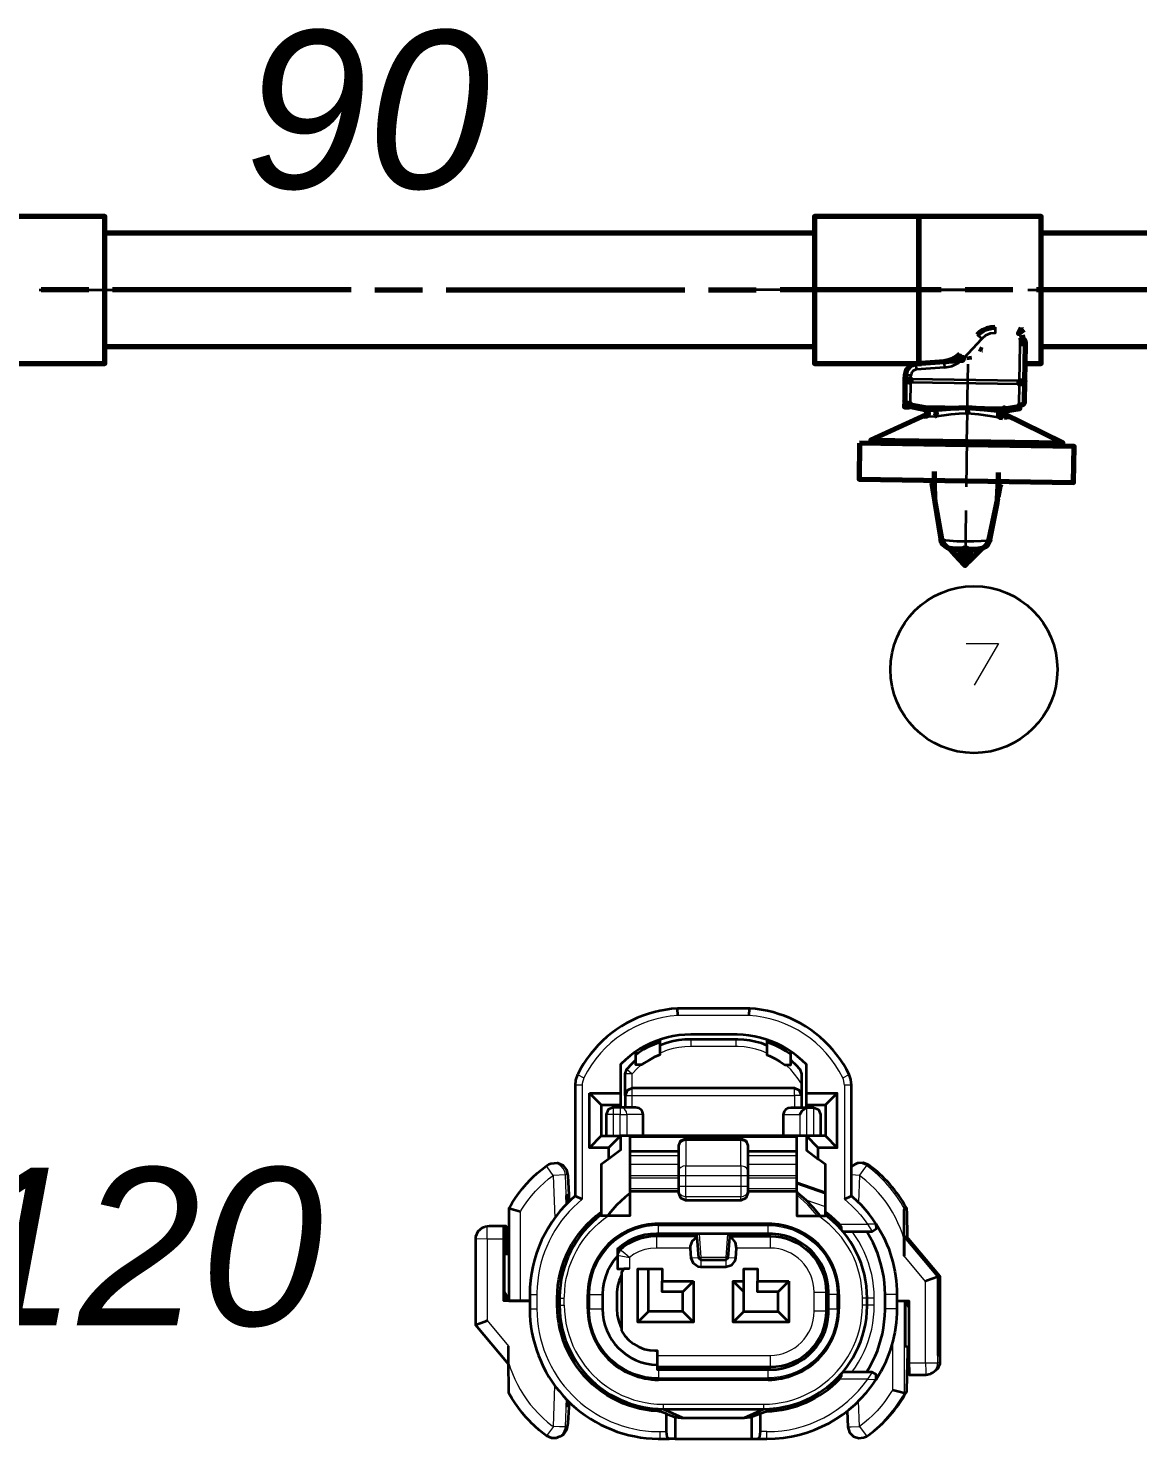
# Model space of a CAD drawing. Header units: millimetres. Extents: x 0 to 174, y 0 to 33.
# Drawn here: x 42.714 to 44.546, y 14.93 to 17.259 of the extents above; entities that cross this region are included whole.
import ezdxf

# ---------------------------------------------------------------- set-up
doc = ezdxf.new("R2010")
doc.units = ezdxf.units.MM
doc.layers.add('PDF2_문자', color=7, linetype='Continuous')
doc.layers.add('PDF2_형상', color=157, linetype='Continuous', true_color=0x405f80)
doc.styles.add('PDF LucidaHandwriting Italic', font='ariali.ttf')

msp = doc.modelspace()

# ---------------------------------------------------------------- linework, layer by layer
at = {"layer": 'PDF2_형상', "lineweight": 70}
for points in [[(42.4665, 16.9339), (42.0925, 16.9339), (42.0925, 16.7204), (42.3693, 16.7204), (42.3693, 16.4532), (42.5636, 16.4532), (42.5636, 16.7058), (42.8406, 16.7058), (42.8406, 16.9485), (42.4665, 16.9485), (42.4665, 16.7058)], [(44.3604, 16.7058), (44.3865, 16.7058), (44.3865, 16.9485), (44.185, 16.9485), (44.0125, 16.9485), (44.0125, 16.7058), (44.185, 16.7058), (44.1894, 16.7058)], [(44.0125, 16.921), (42.8406, 16.921)], [(46.2468, 16.921), (44.3865, 16.921)], [(44.2817, 16.7531), (44.2853, 16.7565), (44.291, 16.7604), (44.2972, 16.7633), (44.304, 16.765), (44.3108, 16.7656)], [(44.3581, 16.7617), (44.3494, 16.7553), (44.3542, 16.7647), (44.3543, 16.7649)], [(44.3604, 16.7492), (44.3508, 16.7474)], [(44.3562, 16.7483), (44.3589, 16.7451), (44.3603, 16.7415), (44.3601, 16.7404), (44.3603, 16.7393)], [(42.8406, 16.7335), (44.0125, 16.7335)], [(44.2899, 16.7276), (44.2894, 16.7278), (44.2844, 16.7297)], [(44.3232, 16.6164), (44.3211, 16.6192), (44.3207, 16.6231), (44.3225, 16.6262), (44.3239, 16.6272), (44.3254, 16.6275), (44.3271, 16.6276), (44.3513, 16.6315), (44.3511, 16.6315), (44.351, 16.6318), (44.3501, 16.6343), (44.3497, 16.6363), (44.3529, 16.6365), (44.3576, 16.6382), (44.3594, 16.641), (44.36, 16.6767), (44.361, 16.7357), (44.3603, 16.7415)], [(44.361, 16.7415), (44.3603, 16.7415), (44.3513, 16.7417)], [(44.3865, 16.7335), (46.2468, 16.7335)], [(44.2574, 16.7107), (44.2494, 16.7101), (44.2417, 16.7096), (44.2339, 16.709), (44.2301, 16.7088), (44.2293, 16.7088), (44.2264, 16.7085), (44.1801, 16.7051), (44.1711, 16.7022), (44.1644, 16.6953), (44.1621, 16.6861), (44.1619, 16.6797), (44.1614, 16.644), (44.1613, 16.6342), (44.1693, 16.634)], [(44.2522, 16.721), (44.2468, 16.7161), (44.2406, 16.7122), (44.2336, 16.7097), (44.2264, 16.7085), (44.2372, 16.71), (44.2443, 16.7117), (44.2579, 16.7157), (44.2579, 16.7138), (44.2576, 16.7111), (44.2576, 16.7108), (44.2575, 16.7108), (44.2575, 16.7107)], [(44.2682, 16.7115), (44.2678, 16.7174)], [(44.265, 16.6321), (44.2365, 16.6312), (44.2092, 16.6293), (44.1951, 16.6296), (44.1985, 16.6282), (44.2003, 16.6249), (44.1999, 16.6211), (44.1972, 16.6185), (44.1946, 16.6188), (44.1972, 16.6211), (44.1981, 16.6247), (44.1965, 16.6279), (44.1935, 16.6297), (44.1693, 16.6343), (44.1704, 16.6367), (44.1711, 16.639), (44.1674, 16.6394), (44.1631, 16.6413), (44.1617, 16.6431), (44.1614, 16.644), (44.1619, 16.6407), (44.1636, 16.6378), (44.1661, 16.6356), (44.1693, 16.6343)], [(44.1935, 16.6294), (44.1917, 16.63)], [(44.1932, 16.6296), (44.1933, 16.6294)], [(44.1951, 16.6343), (44.1942, 16.6308), (44.1936, 16.6297), (44.1935, 16.6297), (44.1935, 16.6296), (44.1933, 16.6296)], [(44.1942, 16.6294), (44.1933, 16.6296), (44.1951, 16.6294)], [(44.1951, 16.6344), (44.1951, 16.6308), (44.1951, 16.6296)], [(44.2092, 16.6293), (44.2106, 16.6289), (44.2118, 16.6281), (44.2133, 16.6247), (44.2129, 16.6208), (44.2121, 16.6193), (44.2108, 16.6182)], [(44.3271, 16.6276), (44.3258, 16.631), (44.3254, 16.6324), (44.3254, 16.6275), (44.3207, 16.6276), (44.2933, 16.6304), (44.265, 16.6321), (44.2649, 16.6233)], [(44.1971, 16.6208), (44.1057, 16.5792), (44.1057, 16.5735)], [(44.1931, 16.619), (44.1932, 16.619), (44.1946, 16.6186)], [(44.3207, 16.6276), (44.319, 16.6271), (44.3168, 16.6244), (44.3163, 16.6218), (44.3167, 16.6194), (44.3187, 16.6167), (44.3232, 16.6165)], [(44.4224, 16.5686), (44.4225, 16.5743), (44.3251, 16.6224)], [(44.3258, 16.6167), (44.3335, 16.6179), (44.3339, 16.6181)], [(44.3339, 16.6285), (44.3338, 16.6285), (44.3329, 16.6283), (44.3261, 16.6274)], [(44.3356, 16.629), (44.3338, 16.6285)], [(44.1057, 16.5792), (44.264, 16.5768), (44.4225, 16.5743)], [(44.2101, 16.5272), (44.2103, 16.5054), (44.2104, 16.4837), (44.2111, 16.4774)], [(44.3022, 16.4147), (44.3082, 16.4454), (44.314, 16.4757), (44.3149, 16.4821), (44.3157, 16.5039), (44.3165, 16.5256)], [(44.2061, 16.5082), (44.2096, 16.4868), (44.2111, 16.4774), (44.221, 16.416), (44.221, 16.4158), (44.2211, 16.4157), (44.2215, 16.4156), (44.2228, 16.4153), (44.2104, 16.4837)], [(44.3158, 16.4851), (44.3193, 16.5032), (44.3199, 16.5064)], [(44.3149, 16.4821), (44.3004, 16.4142), (44.3017, 16.4143), (44.3019, 16.4144), (44.3022, 16.4146), (44.3022, 16.4147), (44.3017, 16.4126)], [(44.2339, 16.4007), (44.2397, 16.3997), (44.2357, 16.4001), (44.2315, 16.4017), (44.2281, 16.4039), (44.2251, 16.4068), (44.2228, 16.4101), (44.2214, 16.4139), (44.2208, 16.416)], [(44.2214, 16.4139), (44.2214, 16.4138), (44.2219, 16.4138), (44.2232, 16.4138), (44.2263, 16.4072), (44.2294, 16.4037), (44.2344, 16.4007), (44.2397, 16.3997), (44.2472, 16.3996), (44.2513, 16.3994), (44.2553, 16.3994), (44.2568, 16.3997), (44.2599, 16.4011), (44.2611, 16.4014), (44.2617, 16.4014), (44.2629, 16.4011), (44.266, 16.3996), (44.2674, 16.3992), (44.2756, 16.3992), (44.2829, 16.399), (44.2864, 16.3993), (44.29, 16.4007), (44.2935, 16.4028), (44.2963, 16.4057), (44.2985, 16.409), (44.3, 16.4126), (44.3012, 16.4125), (44.3015, 16.4125), (44.3017, 16.4125), (44.3017, 16.4126), (44.2983, 16.4062), (44.2947, 16.4028), (44.289, 16.3999), (44.2829, 16.399)], [(44.2228, 16.4153), (44.2232, 16.4138)], [(44.2344, 16.4006), (44.2424, 16.3921), (44.254, 16.3796), (44.2553, 16.3782), (44.261, 16.3721), (44.2667, 16.3779)], [(44.2549, 16.3994), (44.2547, 16.391), (44.2535, 16.3857), (44.2538, 16.3817), (44.255, 16.3785), (44.2553, 16.3782)], [(44.2883, 16.3997), (44.2801, 16.3914), (44.2765, 16.3878), (44.2729, 16.3842), (44.2696, 16.3808), (44.2667, 16.3779), (44.2671, 16.3783), (44.2685, 16.3814), (44.2688, 16.3856), (44.2678, 16.3907), (44.2679, 16.3992)], [(44.3004, 16.4142), (44.3, 16.4126)], [(44.2678, 16.3907), (44.2668, 16.3882), (44.2646, 16.3864), (44.2615, 16.3858)]]:
    msp.add_lwpolyline(points, dxfattribs=at)
for points in [[(44.185, 16.7058), (44.185, 16.9485)], [(44.1717, 16.6747), (44.17, 16.6749), (44.1647, 16.6762), (44.1626, 16.6778), (44.1622, 16.6787), (44.1619, 16.6797), (44.1628, 16.6797), (44.1717, 16.6796)], [(44.3503, 16.6768), (44.36, 16.6767), (44.3599, 16.6757), (44.3583, 16.674), (44.3539, 16.6722), (44.3503, 16.6719)], [(44.0868, 16.5738), (44.086, 16.5147), (44.4403, 16.5093), (44.4411, 16.5683)]]:
    msp.add_lwpolyline(points, close=True, dxfattribs=at)
at = {"layer": 'PDF2_형상', "color": 18, "lineweight": 35, "true_color": 0x260000}
for points in [[(42.7322, 16.8272), (42.9685, 16.8272)], [(42.8139, 16.8272), (42.7353, 16.8272)], [(43.2471, 16.8272), (42.8533, 16.8272)], [(43.2864, 16.8272), (43.3651, 16.8272)], [(43.4044, 16.8272), (43.7982, 16.8272)], [(43.8376, 16.8272), (43.9162, 16.8272)], [(44.02, 16.8272), (43.8846, 16.8272)], [(43.9557, 16.8272), (44.3131, 16.8272), (44.1775, 16.8272)], [(44.2071, 16.8272), (44.0571, 16.8272), (44.2218, 16.8272)], [(44.0594, 16.8272), (44.1382, 16.8272)], [(44.3251, 16.8272), (44.2464, 16.8272)], [(44.3399, 16.8272), (44.2611, 16.8272)], [(44.3646, 16.8272), (44.5144, 16.8272)], [(44.7731, 16.8272), (44.3793, 16.8272)], [(44.2647, 16.6203), (44.2661, 16.7044)], [(44.2642, 16.5808), (44.2629, 16.5021)], [(44.2624, 16.4628), (44.261, 16.3786)]]:
    msp.add_lwpolyline(points, dxfattribs=at)
at = {"layer": 'PDF2_형상', "color": 3, "lineweight": 70}
for points in [[(42.8139, 16.8272), (42.7353, 16.8272)], [(43.2471, 16.8272), (42.8533, 16.8272)], [(43.2864, 16.8272), (43.3651, 16.8272)], [(43.4044, 16.8272), (43.7982, 16.8272)], [(43.8376, 16.8272), (43.9162, 16.8272)], [(44.2218, 16.8272), (44.185, 16.8272), (43.9557, 16.8272)], [(44.3399, 16.8272), (44.2613, 16.8272)], [(44.7731, 16.8272), (44.3793, 16.8272)]]:
    msp.add_lwpolyline(points, dxfattribs=at)
at = {"layer": 'PDF2_형상', "lineweight": 35}
for points in [[(44.2522, 16.721), (44.2528, 16.7204), (44.2593, 16.7144), (44.2888, 16.7464), (44.2817, 16.7531)], [(44.3108, 16.7656), (44.3108, 16.7649), (44.3107, 16.756), (44.3107, 16.7558), (44.3026, 16.7549), (44.2951, 16.7517), (44.2888, 16.7464)], [(44.3508, 16.7474), (44.3513, 16.7417), (44.3513, 16.7358)], [(44.361, 16.7357), (44.3513, 16.7358), (44.3503, 16.6768), (44.1717, 16.6796), (44.1718, 16.686), (44.1633, 16.6861), (44.1621, 16.6861)], [(44.2264, 16.7085), (44.2264, 16.7082), (44.2265, 16.7078), (44.2267, 16.7057), (44.2271, 16.6989), (44.1808, 16.6956), (44.1801, 16.7044), (44.1801, 16.7051)], [(44.2271, 16.6989), (44.239, 16.7012), (44.25, 16.7065), (44.2593, 16.7144)], [(44.1808, 16.6956), (44.179, 16.6953), (44.1774, 16.6946), (44.1756, 16.6935), (44.1744, 16.6925), (44.1732, 16.6908), (44.1725, 16.6894), (44.1719, 16.6875), (44.1718, 16.686)], [(44.1972, 16.6185), (44.2108, 16.6182), (44.2383, 16.6218), (44.2515, 16.6229), (44.2649, 16.6233)], [(44.264, 16.571), (44.264, 16.5768), (44.2649, 16.6233), (44.2835, 16.6219), (44.3018, 16.6192), (44.3186, 16.6165)], [(44.3271, 16.6276), (44.3242, 16.626), (44.3226, 16.6228), (44.3233, 16.6192), (44.3258, 16.6167), (44.3232, 16.6164)], [(44.2061, 16.5082), (44.2063, 16.5129)], [(44.2096, 16.4868), (44.21, 16.5128)], [(44.3163, 16.5111), (44.3158, 16.4851)], [(44.32, 16.5111), (44.3199, 16.5064)], [(44.3, 16.4126), (44.2754, 16.4114), (44.2476, 16.4118), (44.2232, 16.4138)], [(44.2535, 16.3857), (44.249, 16.3983), (44.2424, 16.3921)], [(44.2478, 16.3996), (44.249, 16.3983), (44.249, 16.3996)], [(44.2611, 16.4014), (44.2608, 16.3858), (44.2594, 16.3818), (44.2576, 16.38), (44.255, 16.3785)], [(44.2617, 16.4014), (44.2615, 16.3858), (44.2628, 16.3818), (44.2671, 16.3783)], [(44.2801, 16.3914), (44.2737, 16.3979), (44.2688, 16.3856)], [(44.2749, 16.3992), (44.2737, 16.3979), (44.2737, 16.3992)], [(44.2608, 16.3858), (44.2578, 16.3865), (44.2554, 16.3883), (44.2547, 16.391)]]:
    msp.add_lwpolyline(points, dxfattribs=at)
msp.add_lwpolyline([(44.1951, 16.6344), (44.1711, 16.639), (44.1717, 16.6747), (44.3503, 16.6719), (44.3497, 16.6363), (44.3254, 16.6324)], close=True, dxfattribs=at)
at = {"layer": 'PDF2_형상', "color": 18, "lineweight": 13, "true_color": 0x260000}
msp.add_lwpolyline([(44.2629, 16.2431), (44.3163, 16.2431), (44.2762, 16.1742)], dxfattribs=at)
at = {"layer": 'PDF2_형상', "color": 7, "lineweight": 35}
for points in [[(43.7867, 15.6289), (43.7864, 15.6407), (43.7765, 15.6399), (43.7668, 15.6386), (43.7571, 15.6368), (43.7475, 15.6346), (43.7381, 15.6318), (43.7287, 15.6286), (43.7197, 15.625), (43.7107, 15.6208), (43.7021, 15.6162), (43.6936, 15.6113), (43.6853, 15.6058), (43.6774, 15.6), (43.6697, 15.5939), (43.6625, 15.5872), (43.6554, 15.5803), (43.6489, 15.5731), (43.6426, 15.5654), (43.6367, 15.5576), (43.6312, 15.5494), (43.6263, 15.541), (43.6215, 15.5322), (43.6211, 15.5314), (43.6179, 15.5222), (43.6171, 15.514), (43.6171, 15.3311), (43.6289, 15.3256)], [(44.0619, 15.3256), (44.0738, 15.3311), (44.0738, 15.514), (44.0725, 15.5236), (44.0697, 15.5314), (44.0651, 15.5401), (44.0601, 15.5486), (44.0547, 15.5568), (44.0489, 15.5647), (44.0426, 15.5724), (44.0361, 15.5796), (44.0292, 15.5867), (44.0218, 15.5932), (44.0142, 15.5994), (44.0062, 15.6053), (43.9981, 15.6108), (43.9897, 15.6158), (43.981, 15.6204), (43.9721, 15.6246), (43.9629, 15.6283), (43.9536, 15.6315), (43.9442, 15.6343), (43.9347, 15.6367), (43.925, 15.6385), (43.9153, 15.6399), (43.9054, 15.6407), (43.9044, 15.6407), (43.7864, 15.6407)], [(43.9044, 15.6407), (43.9042, 15.6289)], [(43.999, 15.501), (43.999, 15.5481), (43.9919, 15.555), (43.9844, 15.5614), (43.9767, 15.5674), (43.9685, 15.5728), (43.96, 15.5778), (43.9512, 15.5822), (43.9422, 15.5861), (43.9329, 15.5894), (43.9235, 15.5922), (43.9139, 15.5944), (43.9042, 15.596), (43.8944, 15.5969), (43.8846, 15.5974), (43.8828, 15.5974), (43.8081, 15.5974), (43.7982, 15.5971), (43.7883, 15.5963), (43.7786, 15.5947), (43.769, 15.5926), (43.7596, 15.59), (43.7503, 15.5868), (43.7413, 15.5829), (43.7324, 15.5786), (43.7239, 15.5738), (43.7156, 15.5683), (43.7078, 15.5625), (43.7001, 15.5561), (43.6931, 15.5493), (43.6919, 15.5481), (43.6919, 15.501), (43.6919, 15.4813), (43.6919, 15.4774)], [(43.7568, 15.589), (43.7568, 15.585), (43.7568, 15.5639), (43.7478, 15.56), (43.7392, 15.5554), (43.7308, 15.5501), (43.7274, 15.5476), (43.7175, 15.5476), (43.7175, 15.5636), (43.7175, 15.5649), (43.7175, 15.5696)], [(43.7568, 15.585), (43.7476, 15.5814), (43.7386, 15.5774), (43.73, 15.5728), (43.7217, 15.5676), (43.7175, 15.5649)], [(43.934, 15.5797), (43.9247, 15.5831), (43.9153, 15.5857), (43.9057, 15.5876), (43.8958, 15.5889), (43.8861, 15.5896), (43.8828, 15.5896), (43.8081, 15.5896), (43.7982, 15.5892), (43.7885, 15.5882), (43.7788, 15.5864), (43.7692, 15.584), (43.7599, 15.5808), (43.7568, 15.5797)], [(43.934, 15.589), (43.934, 15.585), (43.934, 15.5639), (43.9379, 15.5624), (43.9468, 15.5581), (43.9554, 15.5532), (43.9635, 15.5476), (43.9733, 15.5476), (43.9733, 15.5636), (43.9735, 15.5649), (43.9735, 15.5696)], [(43.9735, 15.5649), (43.9651, 15.5703), (43.9567, 15.5751), (43.9478, 15.5794), (43.9388, 15.5832), (43.934, 15.585)], [(43.9911, 15.4971), (43.9876, 15.5054), (43.9793, 15.5089), (43.7115, 15.5089), (43.7032, 15.5054), (43.6997, 15.4971), (43.6997, 15.5328), (43.7025, 15.5404), (43.7036, 15.5417), (43.7103, 15.5489), (43.7175, 15.5556)], [(43.9733, 15.5556), (43.9746, 15.5544), (43.9817, 15.5476), (43.9883, 15.5404), (43.9911, 15.5328), (43.9911, 15.5161), (43.9911, 15.4971), (43.9911, 15.4774)], [(44.0501, 15.4104), (44.0501, 15.501), (44.0304, 15.4813), (44.0304, 15.4301), (43.999, 15.4301), (43.9882, 15.4301), (43.9743, 15.4301), (43.7165, 15.4301), (43.7026, 15.4301), (43.6919, 15.4301), (43.6919, 15.4065), (43.6722, 15.3917), (43.6604, 15.3829), (43.6604, 15.3046), (43.6604, 15.2997), (43.6526, 15.2936), (43.6453, 15.2871), (43.6383, 15.2801), (43.6318, 15.2728), (43.6257, 15.265), (43.62, 15.2571), (43.6149, 15.2486), (43.6101, 15.24), (43.6058, 15.2311), (43.6022, 15.2219), (43.599, 15.2126), (43.5964, 15.2032), (43.5943, 15.1936), (43.5928, 15.1839), (43.5919, 15.174), (43.5915, 15.1643), (43.5915, 15.1624), (43.5915, 15.1506), (43.5918, 15.1407), (43.5926, 15.131), (43.594, 15.1212), (43.596, 15.1115), (43.5985, 15.1021), (43.6015, 15.0926), (43.6051, 15.0835), (43.6093, 15.0746), (43.6139, 15.066), (43.619, 15.0575), (43.6246, 15.0494), (43.6306, 15.0417), (43.6371, 15.0342), (43.644, 15.0272), (43.6512, 15.0206), (43.6589, 15.0144), (43.6669, 15.0086), (43.6751, 15.0033), (43.6837, 14.9986), (43.6926, 14.9943), (43.7018, 14.9906), (43.711, 14.9874), (43.7206, 14.9846), (43.7301, 14.9825), (43.7399, 14.9808), (43.7446, 14.9803), (43.7544, 14.9796), (43.7628, 14.9793)], [(43.6407, 15.501), (43.6919, 15.501)], [(43.6997, 15.4971), (43.6997, 15.4774)], [(43.999, 15.4813), (43.999, 15.501), (44.0501, 15.501)], [(43.6604, 15.4813), (43.6919, 15.4813)], [(43.7293, 15.4301), (43.7293, 15.4656), (43.7285, 15.4697), (43.726, 15.4735), (43.7224, 15.4761), (43.7167, 15.4774), (43.6915, 15.4774), (43.6801, 15.4774), (43.6717, 15.4739), (43.6682, 15.4656), (43.6682, 15.4301)], [(43.9615, 15.4301), (43.9615, 15.4656), (43.9628, 15.4707), (43.9656, 15.4742), (43.9696, 15.4765), (43.9742, 15.4774), (44.0038, 15.4774), (44.0108, 15.4774), (44.0192, 15.4739), (44.0226, 15.4656), (44.0226, 15.4301)], [(44.0038, 15.4774), (43.9993, 15.4767), (43.9915, 15.4711), (43.9882, 15.4656)], [(43.999, 15.4774), (43.999, 15.4813), (44.0304, 15.4813)], [(43.6604, 15.4301), (43.6919, 15.4301), (43.6722, 15.4104), (43.6722, 15.3917)], [(43.7076, 15.4301), (43.7076, 15.4275), (43.7076, 15.4044), (43.7076, 15.3974), (43.7076, 15.3829), (43.7076, 15.3643), (43.7076, 15.3604), (43.7076, 15.3426), (43.7076, 15.3388), (43.7076, 15.2982), (43.6719, 15.2982), (43.6604, 15.2982), (43.6604, 15.2997)], [(43.9025, 15.3388), (43.9832, 15.3388), (43.9832, 15.3426), (43.9832, 15.3604), (43.9832, 15.3643), (43.9832, 15.3829), (43.9832, 15.3974), (43.9832, 15.4044), (43.9832, 15.4275), (43.9832, 15.4301)], [(44.0304, 15.4301), (44.0501, 15.4104), (44.0186, 15.4104), (43.999, 15.4301), (43.999, 15.4065), (44.0186, 15.3917), (44.0186, 15.4104)], [(43.6722, 15.4104), (43.6407, 15.4104)], [(43.7883, 15.4044), (43.7076, 15.4044)], [(43.9832, 15.4044), (43.9025, 15.4044)], [(43.5268, 15.3049), (43.5075, 15.3101), (43.5081, 15.3111), (43.5131, 15.3196), (43.5185, 15.3278), (43.5242, 15.3358), (43.5303, 15.3436), (43.5367, 15.351), (43.5435, 15.3582), (43.5474, 15.3619), (43.5546, 15.3688), (43.5621, 15.375), (43.5699, 15.381), (43.5738, 15.3833), (43.5769, 15.3846)], [(43.5771, 15.3847), (43.5878, 15.386), (43.5971, 15.3819), (43.6029, 15.374), (43.605, 15.3643), (43.6068, 15.3332), (43.6072, 15.3221)], [(43.9832, 15.3388), (43.9832, 15.2982), (44.0189, 15.2982), (44.0304, 15.2982), (44.0304, 15.2997), (44.0304, 15.3046), (44.0304, 15.3829), (44.0186, 15.3917)], [(44.0304, 15.3365), (43.9832, 15.3528)], [(43.6035, 15.3183), (43.6029, 15.3318), (43.6037, 15.3322), (43.6029, 15.3315)], [(43.6043, 15.3192), (43.6037, 15.3322)], [(43.6065, 15.3214), (43.6061, 15.3332), (43.6054, 15.3328), (43.6047, 15.3322)], [(43.6053, 15.3201), (43.6047, 15.3326), (43.6061, 15.3332)], [(43.7076, 15.3353), (43.7, 15.329), (43.6928, 15.3225), (43.6857, 15.3156), (43.679, 15.3083), (43.6726, 15.3008), (43.6706, 15.2982)], [(43.7076, 15.3388), (43.7883, 15.3388)], [(44.0218, 15.2982), (44.0107, 15.3115), (43.9985, 15.3239), (43.9913, 15.3304), (43.9836, 15.3368), (43.9832, 15.3371)], [(43.5075, 15.3101), (43.5075, 15.1579), (43.5174, 15.1578), (43.5268, 15.1578), (43.5422, 15.1578), (43.4993, 15.1578), (43.4993, 15.2599), (43.4993, 15.26), (43.4993, 15.274), (43.4994, 15.2785), (43.4996, 15.2796), (43.4996, 15.2799), (43.4996, 15.28), (43.5031, 15.2814), (43.5032, 15.28), (43.5033, 15.2757), (43.5033, 15.2618), (43.5035, 15.2351)], [(44.0592, 15.2726), (44.0565, 15.2757), (44.0571, 15.2767), (44.0571, 15.2789), (44.0565, 15.2807), (44.0538, 15.2844), (44.0468, 15.2912), (44.0393, 15.2978), (44.0315, 15.3037), (44.0304, 15.3046)], [(44.2167, 15.1975), (44.1615, 15.2632), (44.161, 15.2629), (44.161, 15.2628), (44.1608, 15.2614), (44.1606, 15.2324), (44.1606, 15.259), (44.1608, 15.3078), (44.161, 15.3099), (44.161, 15.3101), (44.1642, 15.3115), (44.1643, 15.3114), (44.1643, 15.3113), (44.1644, 15.3101), (44.1647, 15.3029), (44.1653, 15.2636), (44.1653, 15.2632)], [(43.4676, 15.2797), (43.4643, 15.2783), (43.4642, 15.2782), (43.4639, 15.2782), (43.4564, 15.2722), (43.4526, 15.2635), (43.4524, 15.2603), (43.4525, 15.1185)], [(43.5031, 15.2814), (43.4754, 15.2814), (43.4679, 15.2799)], [(44.0565, 15.2757), (44.0499, 15.2828), (44.0428, 15.2896), (44.0353, 15.296), (44.0304, 15.2997)], [(43.8182, 15.2647), (43.7517, 15.2647), (43.7419, 15.2642), (43.7322, 15.2626), (43.7228, 15.2601), (43.7136, 15.2565), (43.7049, 15.2519), (43.6967, 15.2465), (43.6913, 15.2422), (43.6872, 15.2342), (43.6872, 15.2333), (43.6872, 15.2108), (43.6978, 15.2108)], [(43.8818, 15.2282), (43.881, 15.2237), (43.8751, 15.2164), (43.8661, 15.2136), (43.8247, 15.2136), (43.8203, 15.2142), (43.8124, 15.2194), (43.809, 15.2282), (43.8078, 15.245), (43.8078, 15.2481), (43.811, 15.2571), (43.8183, 15.2631), (43.8207, 15.229), (43.8247, 15.2254), (43.8661, 15.2254), (43.8701, 15.229), (43.8726, 15.2631), (43.8753, 15.2617), (43.8814, 15.2544), (43.8831, 15.245), (43.8819, 15.2282)], [(43.8183, 15.2631), (43.8182, 15.2647), (43.8179, 15.2687)], [(43.8726, 15.2631), (43.8726, 15.2647), (43.8729, 15.2687)], [(44.0986, 15.0403), (44.1036, 15.0488), (44.1083, 15.0575), (44.1125, 15.0664), (44.1163, 15.0754), (44.1194, 15.0847), (44.1222, 15.0942), (44.1246, 15.1037), (44.1264, 15.1135), (44.1276, 15.1232), (44.1285, 15.1331), (44.1289, 15.1428), (44.1289, 15.1447), (44.1289, 15.1683), (44.1286, 15.1781), (44.1279, 15.1879), (44.1267, 15.1976), (44.1249, 15.2074), (44.1228, 15.2169), (44.12, 15.2264), (44.1168, 15.2357), (44.1132, 15.2449), (44.1092, 15.2539), (44.1046, 15.2625), (44.0996, 15.2711), (44.0986, 15.2726)], [(44.1636, 15.2608), (44.1638, 15.2642), (44.1643, 15.2644), (44.2194, 15.1988), (44.2194, 15.0569), (44.2192, 15.0537), (44.2154, 15.045), (44.2079, 15.039), (44.2076, 15.039), (44.2075, 15.0389), (44.2042, 15.0375)], [(43.5075, 15.1583), (43.5006, 15.1583), (43.5006, 15.2449), (43.5022, 15.2456), (43.5022, 15.2351)], [(43.5075, 15.2347), (43.5006, 15.2353)], [(43.5075, 15.2342), (43.5006, 15.2347)], [(43.5074, 15.2347), (43.5075, 15.2351)], [(43.7068, 15.2108), (43.6978, 15.2108), (43.6939, 15.2047), (43.6939, 15.1083)], [(43.7385, 15.1401), (43.7385, 15.2108)], [(43.6939, 15.2003), (43.6899, 15.1913), (43.6874, 15.1818), (43.6861, 15.1721), (43.686, 15.1683), (43.686, 15.1447), (43.6867, 15.1349), (43.6888, 15.1253), (43.6922, 15.1161), (43.6939, 15.1126)], [(43.7949, 15.1401), (43.7949, 15.1726), (43.761, 15.1726), (43.761, 15.1903)], [(43.7949, 15.1726), (43.8125, 15.1903)], [(43.896, 15.1726), (43.8783, 15.1903)], [(43.896, 15.1401), (43.896, 15.1726), (43.896, 15.1903)], [(43.9524, 15.1401), (43.9524, 15.1726), (43.9185, 15.1726), (43.9185, 15.1903)], [(43.9524, 15.1726), (43.97, 15.1903)], [(44.2161, 15.1974), (44.2068, 15.194), (44.1975, 15.1907), (44.196, 15.1901)], [(44.2167, 15.0685), (44.2189, 15.0683), (44.2167, 15.0674), (44.2167, 15.1975), (44.2161, 15.1972)], [(44.2194, 15.1988), (44.2189, 15.1985), (44.2167, 15.1976)], [(43.5006, 15.1724), (43.5075, 15.1603)], [(43.5022, 15.1694), (43.5022, 15.159), (43.5075, 15.159)], [(43.5035, 15.1674), (43.5035, 15.1594), (43.5075, 15.1594)], [(43.5006, 15.1583), (43.4993, 15.1578)], [(43.5022, 15.159), (43.5035, 15.1594)], [(43.5078, 15.1599), (43.5058, 15.1599), (43.5035, 15.1599), (43.5057, 15.1599), (43.5076, 15.1599)], [(43.8125, 15.1226), (43.795, 15.1401), (43.7383, 15.1401), (43.7208, 15.1226)], [(43.8783, 15.1226), (43.8958, 15.1401), (43.9525, 15.1401), (43.97, 15.1226)], [(44.1486, 15.1578), (44.1685, 15.1578), (44.1685, 15.0556), (44.1686, 15.0415), (44.1687, 15.0374), (44.1689, 15.0358), (44.1964, 15.0358), (44.2039, 15.0374)], [(44.1621, 15.1578), (44.1621, 15.0828), (44.1685, 15.0822)], [(44.1685, 15.1474), (44.1624, 15.1578)], [(44.1685, 15.1499), (44.1639, 15.1578)], [(43.5072, 15.0533), (43.4525, 15.1185), (43.4618, 15.1218), (43.471, 15.1251), (43.4718, 15.1254)], [(43.6939, 15.1082), (43.6993, 15.1001), (43.7058, 15.0928), (43.7135, 15.0867), (43.7221, 15.0818), (43.7312, 15.0783), (43.7408, 15.0762), (43.749, 15.0758), (43.7529, 15.0758), (43.7529, 15.0679), (43.7529, 15.0482)], [(43.6071, 14.9911), (43.6051, 14.9557), (43.6032, 14.945), (43.5972, 14.9368), (43.5926, 14.9339), (43.5893, 14.9326), (43.5858, 14.9314), (43.5787, 14.9313), (43.57, 14.9349), (43.5656, 14.9381), (43.5579, 14.9443), (43.5506, 14.9508), (43.5435, 14.9576), (43.5428, 14.9585), (43.536, 14.9657), (43.5296, 14.9732), (43.5236, 14.981), (43.5179, 14.9889), (43.5125, 14.9972), (43.5076, 15.0057), (43.5076, 15.0058), (43.5075, 15.0092), (43.5072, 15.0564), (43.5072, 15.0832)], [(44.1685, 15.0814), (44.1661, 15.0719), (44.1658, 15.0682), (44.1653, 15.0583), (44.1653, 15.0558), (44.1646, 15.01), (44.1643, 15.0075), (44.1643, 15.0072), (44.1643, 15.0071), (44.161, 15.0057), (44.1607, 15.0057), (44.1525, 15.0076), (44.141, 15.0106)], [(44.1685, 15.0811), (44.1682, 15.0807)], [(43.6033, 14.9947), (43.6029, 14.9843), (43.6039, 14.9847), (43.6042, 14.9939)], [(43.6031, 14.9854), (43.6039, 14.9847)], [(43.6062, 14.9857), (43.6049, 14.9851), (43.6051, 14.9929)], [(43.6049, 14.9867), (43.6056, 14.9863), (43.6062, 14.9857), (43.6064, 14.9917)], [(43.7946, 14.965), (43.7628, 14.9793), (43.8454, 14.9793), (43.9281, 14.9793)], [(43.7681, 14.9714), (43.7574, 14.9754)], [(43.7825, 14.9301), (43.7724, 14.9301), (43.7707, 14.931), (43.7693, 14.9336), (43.7681, 14.9419), (43.7681, 14.9714), (43.7825, 14.966), (43.7922, 14.965), (43.7946, 14.965), (43.8454, 14.965), (43.8963, 14.965), (43.9061, 14.9657), (43.9085, 14.966)], [(43.7825, 14.966), (43.7825, 14.9301), (43.9085, 14.9301)], [(43.9228, 14.9714), (43.9085, 14.966), (43.9085, 14.9301), (43.9185, 14.9301)]]:
    msp.add_lwpolyline(points, dxfattribs=at)
at = {"layer": 'PDF2_형상', "color": 7, "lineweight": 13}
for points in [[(44.0619, 15.514), (44.0603, 15.5235), (44.0592, 15.5261, 0.269748), (43.9042, 15.6289), (43.7867, 15.6289, 0.270263), (43.6318, 15.5261)], [(44.161, 15.3101, 0.106141), (44.0986, 15.3811), (44.0899, 15.3847), (44.0803, 15.3838), (44.0792, 15.3833)], [(44.0981, 14.9339), (44.1019, 14.9363), (44.0988, 14.9349, 0.108886), (44.161, 15.0057), (44.161, 15.1579)], [(43.934, 14.9419, 0.245652), (44.1003, 15.0285), (44.11, 15.0282), (44.1142, 15.0282)]]:
    msp.add_lwpolyline(points, format="xyb", dxfattribs=at)
for points in [[(43.8081, 15.5896), (43.8081, 15.5778)], [(43.8828, 15.5896), (43.8828, 15.5778)], [(43.934, 15.5669), (43.9249, 15.5706), (43.9154, 15.5735), (43.9058, 15.5756), (43.8961, 15.5771), (43.8864, 15.5776), (43.8828, 15.5778), (43.8081, 15.5778), (43.7982, 15.5774), (43.7885, 15.5762), (43.7788, 15.5743), (43.7693, 15.5717), (43.7601, 15.5682), (43.7568, 15.5669)], [(43.7025, 15.5404), (43.7115, 15.5328), (43.7125, 15.5339), (43.7192, 15.541), (43.7264, 15.5476)], [(43.9911, 15.5161), (43.9857, 15.5244), (43.9797, 15.5322), (43.9732, 15.5396), (43.9661, 15.5464), (43.9644, 15.5476)], [(43.6211, 15.5314), (43.6318, 15.5261), (43.629, 15.5168), (43.6289, 15.514), (43.6289, 15.3256), (43.6214, 15.3192), (43.6143, 15.3124), (43.6074, 15.3053), (43.601, 15.2979), (43.5949, 15.2903), (43.5892, 15.2822), (43.5838, 15.2739), (43.5789, 15.2654), (43.5743, 15.2567), (43.5703, 15.2478), (43.5667, 15.2386), (43.5635, 15.2293), (43.5607, 15.2199), (43.5585, 15.2103), (43.5567, 15.2006), (43.5554, 15.1908), (43.5544, 15.181), (43.5542, 15.1711), (43.554, 15.1683)], [(43.6289, 15.5139), (43.6171, 15.5139)], [(43.6997, 15.4971), (43.7115, 15.4971), (43.7115, 15.5089), (43.7115, 15.5328), (43.6997, 15.5328)], [(44.0592, 15.5263), (44.0697, 15.5314)], [(44.0738, 15.514), (44.0619, 15.514), (44.0619, 15.3256), (44.0674, 15.321), (44.0747, 15.3143), (44.0815, 15.3074), (44.0882, 15.3), (44.0943, 15.2924), (44.1001, 15.2844), (44.1076, 15.2726)], [(43.7115, 15.4774), (43.7115, 15.4971), (43.9793, 15.4971), (43.9793, 15.4774)], [(43.9911, 15.4971), (43.9793, 15.4971), (43.9793, 15.5089)], [(43.6801, 15.4774), (43.6801, 15.4656), (43.6682, 15.4656)], [(43.6915, 15.4301), (43.6915, 15.4656), (43.6801, 15.4656), (43.6801, 15.4301)], [(43.7293, 15.4656), (43.7026, 15.4656), (43.7026, 15.4301)], [(43.9615, 15.4656), (43.9882, 15.4656), (43.9882, 15.4301)], [(43.9993, 15.4765), (43.9993, 15.4301)], [(44.0108, 15.4774), (44.0108, 15.4301)], [(43.9832, 15.4275), (43.7076, 15.4275)], [(43.8001, 15.4261), (43.8001, 15.4225), (43.7957, 15.4217), (43.7918, 15.4196), (43.7903, 15.4182), (43.7892, 15.4165), (43.7883, 15.4129)], [(43.9025, 15.4129), (43.9022, 15.4147), (43.9017, 15.4164), (43.9006, 15.4181), (43.8974, 15.4208), (43.8907, 15.4225), (43.8907, 15.4261)], [(43.7883, 15.3974), (43.7076, 15.3974)], [(43.9832, 15.3974), (43.9025, 15.3974)], [(43.6031, 15.3179), (43.6013, 15.366), (43.5811, 15.3651), (43.5711, 15.3792), (43.57, 15.3808), (43.5699, 15.381)], [(43.5771, 15.3847), (43.586, 15.3863), (43.5951, 15.3833), (43.6018, 15.3764), (43.6044, 15.3672), (43.6013, 15.366), (43.6001, 15.3715), (43.5976, 15.3765), (43.5938, 15.3807), (43.5889, 15.3835), (43.5833, 15.3847), (43.5738, 15.3833)], [(43.7883, 15.3829), (43.7076, 15.3829)], [(43.7883, 15.3649), (43.8001, 15.3649), (43.8001, 15.3808), (43.7957, 15.3801), (43.7918, 15.3781), (43.7903, 15.3767), (43.7892, 15.375), (43.7883, 15.3712)], [(43.9025, 15.3712), (43.9022, 15.3731), (43.9017, 15.3749), (43.9006, 15.3765), (43.8974, 15.3792), (43.8907, 15.3808), (43.8907, 15.3649), (43.9025, 15.3649)], [(43.9832, 15.3829), (43.9025, 15.3829)], [(44.1642, 15.3115), (44.1544, 15.3275), (44.1435, 15.3425), (44.1311, 15.3565), (44.1178, 15.3696), (44.1018, 15.3824), (44.0986, 15.381), (44.0983, 15.3808), (44.0976, 15.38), (44.0951, 15.3767), (44.0868, 15.3656), (44.0865, 15.3651), (44.0738, 15.3657)], [(44.1018, 15.3824), (44.0931, 15.386), (44.0835, 15.3851), (44.0825, 15.3847)], [(43.5268, 15.1578), (43.5268, 15.3049), (43.5283, 15.3075), (43.5336, 15.3157), (43.5393, 15.3238), (43.5454, 15.3315), (43.5519, 15.3389), (43.5587, 15.346), (43.5658, 15.3528), (43.5733, 15.3592), (43.5811, 15.3651), (43.5838, 15.2951)], [(43.6044, 15.3672), (43.6046, 15.3671), (43.6046, 15.3668), (43.605, 15.3625), (43.6072, 15.3221)], [(43.7883, 15.3643), (43.7076, 15.3643)], [(43.7883, 15.3604), (43.7076, 15.3604)], [(43.9832, 15.3643), (43.9025, 15.3643)], [(43.9832, 15.3604), (43.9025, 15.3604)], [(44.0304, 15.3365), (43.9832, 15.3528)], [(44.0304, 15.334), (43.9832, 15.3503)], [(44.1606, 15.259), (44.1576, 15.2685), (44.1542, 15.2776), (44.1503, 15.2867), (44.146, 15.2956), (44.1412, 15.3042), (44.1361, 15.3126), (44.1306, 15.3207), (44.1247, 15.3286), (44.1183, 15.3361), (44.1117, 15.3433), (44.1046, 15.3501), (44.0972, 15.3568), (44.0896, 15.3629), (44.0865, 15.3651), (44.0849, 15.3208)], [(43.7883, 15.3426), (43.7076, 15.3426)], [(43.7883, 15.34), (43.7896, 15.3354), (43.7932, 15.3318), (43.8001, 15.3299), (43.8001, 15.3468), (43.7883, 15.3468)], [(43.8907, 15.3238), (43.8907, 15.3299), (43.8001, 15.3299), (43.8001, 15.3238)], [(43.9025, 15.3468), (43.8907, 15.3468), (43.8907, 15.3299), (43.8953, 15.3307), (43.899, 15.3328), (43.9006, 15.3344), (43.9025, 15.34)], [(43.9832, 15.3426), (43.9025, 15.3426)], [(44.0174, 15.2982), (44.0013, 15.3165), (43.9832, 15.3331)], [(44.0304, 15.3129), (43.9985, 15.3239)], [(43.4717, 15.2599), (43.4717, 15.26), (43.4718, 15.274), (43.4719, 15.2785), (43.4719, 15.2796), (43.4721, 15.2799), (43.4721, 15.28), (43.4682, 15.2796), (43.4643, 15.2783)], [(43.4754, 15.2814), (43.4717, 15.281), (43.4679, 15.2799)], [(43.4996, 15.28), (43.4721, 15.28), (43.4754, 15.2814), (43.5031, 15.2814)], [(43.5875, 15.1624), (43.5915, 15.1624), (43.5993, 15.1624), (43.5994, 15.1653), (43.5999, 15.1751), (43.601, 15.1849), (43.6026, 15.1946), (43.6049, 15.2042), (43.6076, 15.2136), (43.611, 15.2229), (43.6149, 15.2319), (43.6193, 15.2407), (43.6243, 15.2492), (43.6297, 15.2574), (43.6357, 15.2651), (43.6422, 15.2726), (43.649, 15.2797), (43.6562, 15.2862), (43.6639, 15.2925), (43.6719, 15.2982)], [(43.7549, 15.2687), (43.7549, 15.2824), (43.745, 15.2819), (43.7353, 15.2807), (43.7257, 15.2785), (43.7163, 15.2756), (43.7072, 15.2719), (43.6985, 15.2674), (43.6901, 15.2622), (43.6822, 15.2562), (43.675, 15.2496), (43.6682, 15.2425), (43.6622, 15.2347), (43.6568, 15.2265), (43.6522, 15.2178), (43.6483, 15.2088), (43.6451, 15.1994), (43.6429, 15.1899), (43.6415, 15.1801), (43.6408, 15.1704), (43.6408, 15.1683), (43.6624, 15.1683)], [(43.7056, 15.2982), (43.7076, 15.2988)], [(43.936, 15.2687), (43.936, 15.2824), (43.9381, 15.2824), (43.9479, 15.2817), (43.9576, 15.2803), (43.9672, 15.2779), (43.9765, 15.2749), (43.9856, 15.271), (43.9942, 15.2664), (44.0024, 15.261), (44.0101, 15.2549), (44.0174, 15.2482), (44.0239, 15.2408), (44.0299, 15.2331), (44.0351, 15.2247), (44.0396, 15.216), (44.0433, 15.2068), (44.0463, 15.1975), (44.0483, 15.1879), (44.0496, 15.1781), (44.05, 15.1683), (44.0521, 15.1683), (44.054, 15.1683), (44.054, 15.1447), (44.0521, 15.1447), (44.05, 15.1447), (44.05, 15.1683), (44.0356, 15.1683)], [(44.1111, 15.1506), (44.0993, 15.1506), (44.0915, 15.1506), (44.0915, 15.1624), (44.0913, 15.1722), (44.0903, 15.1821), (44.0889, 15.1918), (44.0868, 15.2014), (44.0842, 15.2108), (44.081, 15.2201), (44.0772, 15.2293), (44.0729, 15.2381), (44.0681, 15.2467), (44.0628, 15.255), (44.0569, 15.2629), (44.0507, 15.2704), (44.0439, 15.2776), (44.0368, 15.2844), (44.0292, 15.2907), (44.0214, 15.2965), (44.0189, 15.2982)], [(44.0538, 15.2844), (44.1001, 15.2844)], [(44.1142, 15.2847), (44.1043, 15.2846), (44.1003, 15.2844)], [(43.4715, 15.2599), (43.4528, 15.2601), (43.4525, 15.2603), (43.4524, 15.2603)], [(43.4993, 15.2599), (43.4717, 15.2599), (43.4718, 15.1254), (43.5072, 15.0832)], [(43.7517, 15.2647), (43.7517, 15.2687)], [(43.7518, 15.2647), (43.7518, 15.245)], [(43.8218, 15.2687), (43.8247, 15.2293), (43.8207, 15.229), (43.809, 15.2282)], [(43.869, 15.2687), (43.8661, 15.2293), (43.8247, 15.2293), (43.8247, 15.2254), (43.8247, 15.2136)], [(43.9392, 15.2687), (43.9392, 15.2647), (43.9392, 15.245), (43.8831, 15.245)], [(44.0743, 15.0403), (44.08, 15.0483), (44.0853, 15.0567), (44.09, 15.0653), (44.0944, 15.074), (44.0983, 15.0831), (44.1017, 15.0924), (44.1046, 15.1018), (44.1069, 15.1113), (44.1088, 15.121), (44.1101, 15.1307), (44.1108, 15.1406), (44.1111, 15.1504), (44.1111, 15.1506), (44.1111, 15.1624), (44.111, 15.1722), (44.1101, 15.1821), (44.1088, 15.1918), (44.1069, 15.2014), (44.1046, 15.211), (44.1017, 15.2204), (44.0983, 15.2296), (44.0944, 15.2387), (44.0901, 15.2475), (44.0854, 15.2561), (44.0801, 15.2644), (44.0744, 15.2725), (44.0743, 15.2726)], [(44.1961, 15.0556), (44.2161, 15.0556), (44.2161, 15.1972), (44.161, 15.2629)], [(44.1615, 15.2632), (44.2167, 15.1975), (44.2167, 15.0674)], [(44.2189, 15.0683), (44.2189, 15.1985), (44.1638, 15.2642)], [(44.1643, 15.2644), (44.2194, 15.1988), (44.2194, 15.0569)], [(44.1653, 15.2636), (44.1653, 15.2632)], [(43.6872, 15.2439), (43.6899, 15.2408)], [(43.6872, 15.2333), (43.7068, 15.2296), (43.6993, 15.236), (43.6915, 15.2419), (43.6913, 15.2422)], [(43.8078, 15.245), (43.7517, 15.245), (43.7419, 15.2444), (43.7324, 15.2424), (43.7231, 15.2392), (43.7143, 15.2347), (43.7068, 15.2296), (43.7068, 15.2108)], [(44.1685, 15.0556), (44.196, 15.0556), (44.196, 15.1901), (44.1606, 15.2324)], [(43.8819, 15.2282), (43.8701, 15.229), (43.8661, 15.2293), (43.8661, 15.2254), (43.8661, 15.2136)], [(43.5422, 15.1683), (43.554, 15.1683), (43.554, 15.1447)], [(43.5875, 15.1506), (43.5915, 15.1506), (43.5993, 15.1506), (43.5993, 15.1624)], [(43.7549, 15.0443), (43.7549, 15.0307), (43.7528, 15.0307), (43.7431, 15.0312), (43.7332, 15.0326), (43.7238, 15.035), (43.7143, 15.0381), (43.7053, 15.0419), (43.6967, 15.0467), (43.6885, 15.0519), (43.6807, 15.0581), (43.6735, 15.0647), (43.6669, 15.0721), (43.661, 15.0799), (43.6558, 15.0882), (43.6512, 15.0969), (43.6475, 15.1061), (43.6446, 15.1156), (43.6425, 15.1251), (43.6412, 15.1349), (43.6408, 15.1447), (43.6387, 15.1447), (43.6368, 15.1447), (43.6368, 15.1683), (43.6387, 15.1683), (43.6408, 15.1683), (43.6408, 15.1447), (43.6624, 15.1447)], [(44.0356, 15.1407), (44.0317, 15.1407), (44.0119, 15.1407), (44.0119, 15.1722), (44.0317, 15.1722), (44.0356, 15.1722)], [(44.1111, 15.1624), (44.0993, 15.1624), (44.0915, 15.1624)], [(44.1486, 15.1683), (44.1289, 15.1683)], [(43.5422, 15.1447), (43.554, 15.1447), (43.5543, 15.1349), (43.555, 15.125), (43.5563, 15.1153), (43.5579, 15.1056), (43.56, 15.096), (43.5626, 15.0864), (43.5657, 15.0771), (43.5692, 15.0679), (43.5732, 15.0589), (43.5775, 15.0501), (43.5824, 15.0415), (43.5875, 15.0332), (43.5932, 15.025), (43.5992, 15.0172), (43.6056, 15.0097), (43.6122, 15.0026), (43.6193, 14.9957), (43.6267, 14.9892), (43.6343, 14.9831), (43.6424, 14.9774), (43.6506, 14.9719), (43.6592, 14.9671), (43.6678, 14.9625), (43.6768, 14.9583), (43.686, 14.9547), (43.6951, 14.9515), (43.7047, 14.9488), (43.7142, 14.9464), (43.7239, 14.9446), (43.7336, 14.9432), (43.7435, 14.9424), (43.7532, 14.9419), (43.7568, 14.9419), (43.7568, 14.9301)], [(43.5993, 15.1506), (43.5997, 15.1407), (43.6006, 15.131), (43.6021, 15.1212), (43.604, 15.1115), (43.6067, 15.1021), (43.6099, 15.0928), (43.6136, 15.0838), (43.6179, 15.0749), (43.6228, 15.0663), (43.6281, 15.0581), (43.6339, 15.0501), (43.6401, 15.0425), (43.6469, 15.0353), (43.654, 15.0286), (43.6617, 15.0222), (43.6696, 15.0164), (43.6778, 15.011), (43.6864, 15.0061), (43.6951, 15.0018), (43.7042, 14.9981), (43.7135, 14.9947), (43.7229, 14.9921), (43.7326, 14.99), (43.7424, 14.9885), (43.7521, 14.9875), (43.7619, 14.9872), (43.7628, 14.9872), (43.7628, 14.9793)], [(44.0356, 15.1447), (44.05, 15.1447), (44.05, 15.1426), (44.0494, 15.1328), (44.0479, 15.1231), (44.0457, 15.1135), (44.0426, 15.1042), (44.0388, 15.0951), (44.034, 15.0865), (44.0286, 15.0782), (44.0226, 15.0706), (44.0158, 15.0633), (44.0086, 15.0567), (44.0007, 15.0508), (43.9924, 15.0456), (43.9836, 15.0411), (43.9746, 15.0374), (43.9651, 15.0344), (43.9556, 15.0324), (43.9458, 15.0311), (43.936, 15.0307), (43.936, 15.0285), (43.936, 15.0265), (43.7549, 15.0265), (43.7549, 15.0285), (43.7549, 15.0307), (43.936, 15.0307), (43.936, 15.0443)], [(43.9281, 14.9872), (43.9379, 14.9875), (43.9478, 14.9883), (43.9575, 14.9899), (43.9671, 14.9919), (43.9765, 14.9946), (43.9858, 14.9978), (43.995, 15.0015), (44.0038, 15.0058), (44.0124, 15.0106), (44.0207, 15.016), (44.0286, 15.0218), (44.0361, 15.0281), (44.0433, 15.0347), (44.0501, 15.0419), (44.0564, 15.0494), (44.0622, 15.0574), (44.0676, 15.0656), (44.0725, 15.0742), (44.0768, 15.0829), (44.0807, 15.0921), (44.0839, 15.1014), (44.0865, 15.1108), (44.0887, 15.1204), (44.0901, 15.1301), (44.0911, 15.1399), (44.0915, 15.1497), (44.0915, 15.1506)], [(44.1486, 15.1447), (44.1289, 15.1447)], [(44.1653, 15.1554), (44.1653, 15.1578)], [(44.141, 15.0878), (44.141, 15.0106), (44.1394, 15.0081), (44.1342, 14.9997), (44.1285, 14.9918), (44.1224, 14.984), (44.1158, 14.9765), (44.109, 14.9694), (44.1019, 14.9628), (44.0944, 14.9564), (44.0867, 14.9503), (44.085, 14.9922)], [(44.1653, 15.0558), (44.1653, 15.0825)], [(44.1685, 15.0811), (44.1682, 15.0807)], [(43.5072, 15.0564), (43.5101, 15.0471), (43.5136, 15.0378), (43.5175, 15.0287), (43.5218, 15.0199), (43.5265, 15.0113), (43.5317, 15.0029), (43.5372, 14.9947), (43.5431, 14.9869), (43.5494, 14.9794), (43.5561, 14.9722), (43.5571, 14.9711), (43.5642, 14.9643), (43.5717, 14.9578), (43.5793, 14.9517), (43.5813, 14.9503), (43.5731, 14.9393), (43.57, 14.9349)], [(43.7529, 15.0679), (43.9392, 15.0679), (43.939, 15.0482)], [(43.9392, 15.0482), (43.9392, 15.0443)], [(44.196, 15.0556), (44.1961, 15.0415), (44.1962, 15.0374), (44.1964, 15.0358)], [(44.2042, 15.0375), (44.209, 15.0404), (44.2128, 15.0446), (44.2151, 15.0497), (44.2161, 15.0556), (44.2194, 15.0569), (44.2186, 15.0514), (44.2163, 15.0464), (44.2126, 15.0421), (44.2079, 15.039)], [(44.1076, 15.0403), (44.1001, 15.0285), (44.0538, 15.0285)], [(43.5893, 14.9325), (43.5969, 14.9383), (43.601, 14.9471), (43.6013, 14.9499), (43.5986, 14.9499), (43.5911, 14.95), (43.5813, 14.9503), (43.5838, 15.0179)], [(44.1019, 14.9363), (44.1165, 14.9479), (44.13, 14.9607), (44.1424, 14.9747), (44.1535, 14.9896), (44.1643, 15.0071)], [(43.6071, 14.9911), (43.605, 14.9554), (43.6047, 14.9518), (43.6046, 14.9514), (43.6044, 14.9512), (43.6013, 14.95), (43.6029, 14.9951)], [(43.7628, 14.9872), (43.9281, 14.9872), (43.9281, 14.9793)], [(43.5926, 14.9339), (43.6001, 14.9397), (43.6042, 14.9483), (43.6044, 14.9512)], [(43.7568, 14.9419), (43.7681, 14.9419)], [(43.934, 14.9301), (43.934, 14.9419), (43.9228, 14.9419)], [(44.0674, 14.9499), (44.0675, 14.9499), (44.0678, 14.9499), (44.0689, 14.9499), (44.0731, 14.9499), (44.0867, 14.9503), (44.0964, 14.9375), (44.0986, 14.9349), (44.0988, 14.9349), (44.0968, 14.9336), (44.0949, 14.9326)]]:
    msp.add_lwpolyline(points, dxfattribs=at)
at = {"layer": 'PDF2_형상', "color": 7, "lineweight": 35}
for points in [[(43.6407, 15.501), (43.6604, 15.4813), (43.6604, 15.4301), (43.6407, 15.4104)], [(43.9025, 15.3356), (43.899, 15.3272), (43.8907, 15.3238), (43.8001, 15.3238), (43.7918, 15.3272), (43.7883, 15.3356), (43.7883, 15.34), (43.7883, 15.3468), (43.7883, 15.3649), (43.7883, 15.3712), (43.7883, 15.4129), (43.7883, 15.4143), (43.7918, 15.4226), (43.8001, 15.4261), (43.8907, 15.4261), (43.899, 15.4228), (43.9025, 15.4143), (43.9025, 15.4129), (43.9025, 15.3712), (43.9025, 15.3649), (43.9025, 15.3468), (43.9025, 15.34)], [(43.8125, 15.1903), (43.8125, 15.1226), (43.7208, 15.1226), (43.7208, 15.2108), (43.761, 15.2108), (43.761, 15.1903)], [(43.97, 15.1903), (43.97, 15.1226), (43.8783, 15.1226), (43.8783, 15.1903), (43.896, 15.1903), (43.896, 15.2108), (43.9185, 15.2108), (43.9185, 15.1903)]]:
    msp.add_lwpolyline(points, close=True, dxfattribs=at)
at = {"layer": 'PDF2_형상', "color": 7, "lineweight": 13}
for points in [[(43.6915, 15.4656), (43.7026, 15.4656), (43.7018, 15.47), (43.6994, 15.4737), (43.6978, 15.4753), (43.6915, 15.4774)], [(43.8907, 15.3808), (43.8907, 15.4225), (43.8001, 15.4225), (43.8001, 15.3808)], [(43.8001, 15.3649), (43.8907, 15.3649), (43.8907, 15.3468), (43.8001, 15.3468)], [(43.936, 15.2824), (43.936, 15.2844), (43.936, 15.2864), (43.7549, 15.2864), (43.7549, 15.2844), (43.7549, 15.2824)]]:
    msp.add_lwpolyline(points, close=True, dxfattribs=at)
at = {"layer": 'PDF2_형상', "color": 7, "lineweight": 35}
for points in [[(44.1642, 15.3115, 0.108515), (44.1018, 15.3824), (44.0931, 15.386), (44.0835, 15.3851), (44.0825, 15.3846), (44.0789, 15.3832), (44.0738, 15.3797)], [(43.6171, 15.3311, 0.218203), (43.5422, 15.1683), (43.5422, 15.1447), (43.5425, 15.1349), (43.5432, 15.125), (43.5443, 15.1153), (43.5458, 15.1056), (43.5479, 15.0958), (43.5504, 15.0864), (43.5532, 15.0769), (43.5565, 15.0676), (43.5603, 15.0586), (43.5644, 15.0497), (43.569, 15.041), (43.574, 15.0325), (43.5793, 15.0242), (43.585, 15.0161), (43.5911, 15.0085), (43.5975, 15.001), (43.6043, 14.9938), (43.6114, 14.9869), (43.6188, 14.9804), (43.6264, 14.9743), (43.6343, 14.9685), (43.6425, 14.9631), (43.651, 14.9581), (43.6597, 14.9533), (43.6685, 14.9492), (43.6776, 14.9453), (43.6868, 14.9418), (43.6962, 14.9389), (43.7057, 14.9363), (43.7153, 14.9342), (43.725, 14.9325), (43.7347, 14.9313), (43.7446, 14.9304), (43.7544, 14.9301), (43.7568, 14.9301), (43.7724, 14.9301)], [(44.1142, 15.2847, -0.145133), (44.1486, 15.1683), (44.1486, 15.1447, -0.143842), (44.1142, 15.0282), (44.1143, 15.0365), (44.1076, 15.0403), (44.0592, 15.0403), (44.0653, 15.0481), (44.071, 15.0561), (44.0761, 15.0644), (44.0808, 15.0731), (44.085, 15.0819), (44.0887, 15.0911), (44.0918, 15.1004), (44.0944, 15.1099), (44.0965, 15.1196), (44.0981, 15.1293), (44.099, 15.139), (44.0993, 15.1489), (44.0993, 15.1506), (44.0993, 15.1624), (44.099, 15.1722), (44.0982, 15.1821), (44.0968, 15.1918), (44.0949, 15.2014), (44.0924, 15.211), (44.0893, 15.2203), (44.0857, 15.2294), (44.0815, 15.2383), (44.0769, 15.2471), (44.0718, 15.2554), (44.0663, 15.2636), (44.0603, 15.2714), (44.0592, 15.2726), (44.1076, 15.2726), (44.1147, 15.2771), (44.1142, 15.2847), (44.1086, 15.2929), (44.1028, 15.3008), (44.0965, 15.3083), (44.09, 15.3157), (44.0831, 15.3226), (44.0758, 15.3293), (44.0738, 15.3311)], [(43.7446, 14.9803), (43.7574, 14.9754), (43.7532, 14.9757), (43.7435, 14.9764), (43.7338, 14.9778), (43.724, 14.9797), (43.7144, 14.9821), (43.7051, 14.9851), (43.696, 14.9886), (43.6869, 14.9926), (43.6782, 14.9971), (43.6697, 15.0021), (43.6615, 15.0076), (43.6536, 15.0135), (43.6461, 15.0199), (43.639, 15.0265), (43.6322, 15.0338), (43.6258, 15.0412), (43.62, 15.049), (43.6144, 15.0572), (43.6094, 15.0657), (43.605, 15.0744), (43.601, 15.0835), (43.5974, 15.0926), (43.5944, 15.1021), (43.5919, 15.1115), (43.59, 15.1212), (43.5886, 15.131), (43.5878, 15.1407), (43.5875, 15.1506), (43.5875, 15.1624, -0.241331), (43.6604, 15.3046)], [(43.8726, 15.2647), (43.9392, 15.2647, -0.414471), (44.0317, 15.1722), (44.0317, 15.1407, -0.412881), (43.9392, 15.0482), (43.7529, 15.0482), (43.7529, 15.0443), (43.9392, 15.0443), (43.9489, 15.0447), (43.9586, 15.0462), (43.9682, 15.0488), (43.9774, 15.0522), (43.9863, 15.0565), (43.9946, 15.0618), (44.0022, 15.0678), (44.0093, 15.0746), (44.0157, 15.0821), (44.0213, 15.0903), (44.026, 15.0989), (44.0299, 15.1079), (44.0326, 15.1174), (44.0346, 15.1269), (44.0356, 15.1367), (44.0356, 15.1407), (44.0356, 15.1722), (44.0351, 15.1821), (44.0336, 15.1918), (44.0311, 15.2012), (44.0276, 15.2104), (44.0233, 15.2193), (44.0181, 15.2276), (44.0121, 15.2354), (44.0053, 15.2425), (43.9978, 15.2489), (43.9896, 15.2544), (43.981, 15.2592), (43.9719, 15.2629), (43.9625, 15.2658), (43.9529, 15.2676), (43.9431, 15.2686), (43.9392, 15.2687), (43.8729, 15.2687), (43.869, 15.2687), (43.8218, 15.2687), (43.8179, 15.2687), (43.7517, 15.2687), (43.7419, 15.2682), (43.7322, 15.2667), (43.7226, 15.2642), (43.7135, 15.2608), (43.7047, 15.2564), (43.6964, 15.2512), (43.6886, 15.2451), (43.6872, 15.2439), (43.6872, 15.2333)], [(43.6872, 15.2314), (43.6808, 15.2237), (43.6754, 15.2156), (43.6708, 15.2069), (43.6672, 15.1978), (43.6646, 15.1883), (43.6629, 15.1786), (43.6624, 15.1688), (43.6624, 15.1683), (43.6624, 15.1447, 0.40816), (43.7529, 15.0522)], [(43.8963, 14.965), (43.9281, 14.9793), (43.9379, 14.9796), (43.9462, 14.9803), (43.9335, 14.9754), (43.9228, 14.9714), (43.9228, 14.9419), (43.9215, 14.9336), (43.9201, 14.931), (43.9193, 14.9303), (43.9189, 14.9301), (43.9185, 14.9301), (43.934, 14.9301, 0.255427), (44.1142, 15.0282)], [(43.9335, 14.9754, 0.194507), (44.0538, 15.0285), (44.0569, 15.0333), (44.0572, 15.0357), (44.0565, 15.0374), (44.0592, 15.0403)], [(44.0664, 14.9758), (44.0674, 14.9499), (44.07, 14.9407), (44.0767, 14.9339), (44.0858, 14.931), (44.094, 14.9322), (44.0944, 14.9324), (44.0949, 14.9326), (44.0981, 14.9339), (44.1019, 14.9363, 0.107866), (44.1643, 15.0071)]]:
    msp.add_lwpolyline(points, format="xyb", dxfattribs=at)
msp.add_lwpolyline([(44.0521, 15.1683, 0.414106), (43.936, 15.2844), (43.7549, 15.2844, 0.412975), (43.6387, 15.1683), (43.6387, 15.1447, 0.414457), (43.7549, 15.0285), (43.936, 15.0285, 0.414603), (44.0521, 15.1447)], format="xyb", close=True, dxfattribs=at)
at = {"layer": 'PDF2_형상', "color": 18, "lineweight": 35, "true_color": 0x260000}
msp.add_circle((44.2758, 16.2002), 0.1378, dxfattribs=at)
at = {"layer": 'PDF2_형상', "color": 7, "lineweight": 13}
for centre, radius, start, end in [((43.7548, 15.1684), 0.118, 89.9686, 180.0314), ((43.936, 15.1684), 0.118, 359.966, 90.034), ((43.9392, 15.1723), 0.0727, 359.9671, 90.0329), ((43.7548, 15.1445), 0.118, 179.8986, 270.034), ((43.936, 15.1445), 0.118, 269.9673, 0.1001), ((43.939, 15.1409), 0.073, 270.1589, 359.8411)]:
    msp.add_arc(centre, radius, start, end, dxfattribs=at)
at = {"layer": 'PDF2_형상', "color": 7, "lineweight": 35}
msp.add_arc((43.9286, 15.1495), 0.1701, 275.9593, 318.7746, dxfattribs=at)

# ---------------------------------------------------------------- texts
at = {"layer": 'PDF2_문자', "char_height": 0.2605, "attachment_point": 4, "style": 'PDF LucidaHandwriting Italic'}
for s, insert in [('90', (43.0717, 17.1232)), ('120', (42.5939, 15.2457))]:
    msp.add_mtext(s, dxfattribs=dict(at, insert=insert))

doc.saveas('drawing.dxf')
